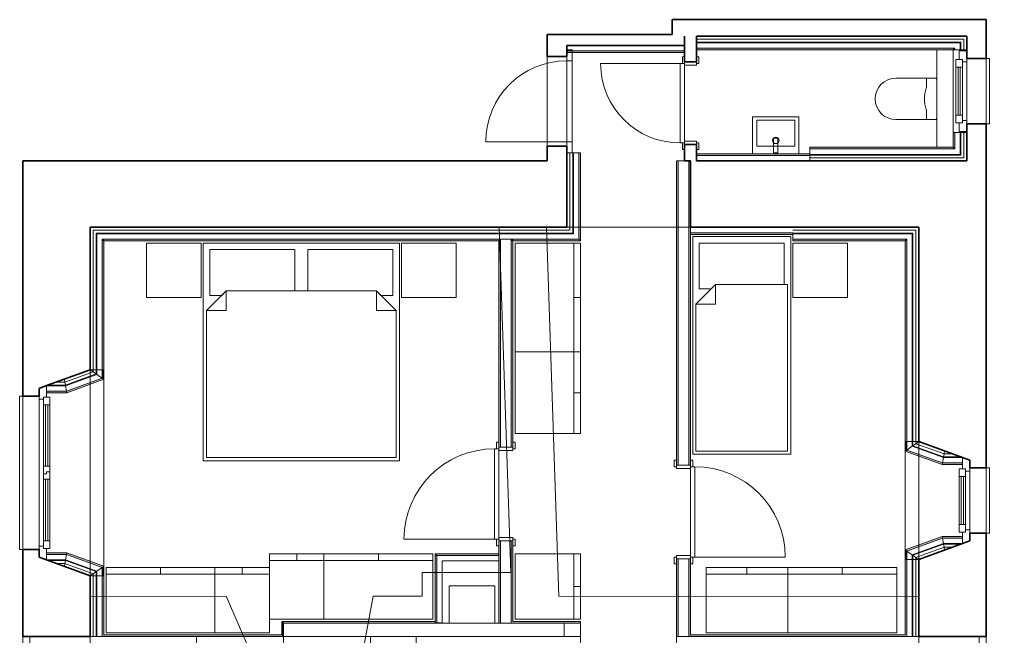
# Model space of a CAD drawing. Header units: metres. Extents: x -8.9 to 0, y -12.1 to 0.
# Drawn here: x -8.88 to 0.03, y -5.67 to 0 of the extents above; entities that cross this region are included whole.
import ezdxf

# ---------------------------------------------------------------- set-up
doc = ezdxf.new("R2010")
doc.units = ezdxf.units.M
doc.layers.get('0').update_dxf_attribs({"linetype": 'CONTINUOUS'})
for name, color, linetype in [('0 Neu', 7, 'CONTINUOUS'), ('010 Aussenwände', 7, 'CONTINUOUS'), ('010 Aussenwände Neu', 7, 'CONTINUOUS'), ('010 Fenster Neu', 7, 'CONTINUOUS'), ('010 Türen Neu', 7, 'CONTINUOUS'), ('015 Innenwände', 7, 'CONTINUOUS'), ('015 Innenwände Bauteilschraffuren Neu', 7, 'CONTINUOUS'), ('015 Innenwände Neu', 7, 'CONTINUOUS'), ('015 Innenwände Schichttrennlinien Neu', 7, 'CONTINUOUS'), ('035 Decken', 7, 'CONTINUOUS'), ('065 Einrichtung Möbel Neu', 7, 'CONTINUOUS'), ('080 Raumdefinitionen innen Kontur Neu', 7, 'CONTINUOUS')]:
    doc.layers.add(name, color=color, linetype=linetype)

msp = doc.modelspace()

# ---------------------------------------------------------------- hatches: boundary and pattern name
at = {"layer": '0 Neu', "linetype": 'CONTINUOUS', "lineweight": 13, "true_color": 0xdfdfdf}
for points in [[(-8.1, -3.3065), (-8.115, -3.296), (-8.115, -3.2189), (-8.1, -3.2189)], [(-8.4394, -3.43), (-8.4421, -3.415), (-8.115, -3.296), (-8.1, -3.3065)], [(-8.625, -3.415), (-8.4421, -3.415), (-8.4394, -3.43), (-8.625, -3.43)], [(-0.745, -3.9665), (-0.73, -3.956), (-0.73, -3.8789), (-0.745, -3.8789)], [(-0.4056, -4.09), (-0.4029, -4.075), (-0.73, -3.956), (-0.745, -3.9665)], [(-0.22, -4.075), (-0.4029, -4.075), (-0.4056, -4.09), (-0.22, -4.09)], [(-0.4056, -4.75), (-0.4029, -4.765), (-0.73, -4.884), (-0.745, -4.8735)], [(-0.22, -4.765), (-0.4029, -4.765), (-0.4056, -4.75), (-0.22, -4.75)], [(-0.745, -4.8735), (-0.73, -4.884), (-0.73, -4.9611), (-0.745, -4.9611)], [(-8.625, -4.915), (-8.4421, -4.915), (-8.4394, -4.9), (-8.625, -4.9)], [(-8.4394, -4.9), (-8.4421, -4.915), (-8.115, -5.034), (-8.1, -5.0235)], [(-8.1, -5.0235), (-8.115, -5.034), (-8.115, -5.1111), (-8.1, -5.1111)]]:
    msp.add_hatch(color=254, dxfattribs=at).paths.add_polyline_path(points, flags=0)
at = {"layer": '015 Innenwände Bauteilschraffuren Neu', "linetype": 'CONTINUOUS', "lineweight": 13, "true_color": 0xdfdfdf}
for points in [[(-0.305, -0.265), (-2.6599, -0.265), (-2.6599, -0.28), (-0.305, -0.28)], [(-0.305, -0.28), (-0.29, -0.265), (-0.305, -0.265)], [(-0.305, -0.28), (-0.29, -0.28), (-0.29, -0.265)], [(-3.85, -0.305), (-2.77, -0.305), (-2.77, -0.29), (-3.85, -0.29)], [(-0.305, -1.1749), (-0.29, -1.1749), (-0.29, -1.04), (-0.305, -1.04)], [(-3.725, -2.02), (-3.725, -1.225), (-3.74, -1.225), (-3.74, -2.02)], [(-1.62, -1.235), (-2.66, -1.235), (-2.66, -1.25), (-1.62, -1.25)], [(-0.305, -1.1749), (-1.62, -1.1749), (-1.62, -1.1899), (-0.305, -1.1899)], [(-0.305, -1.1899), (-0.29, -1.1899), (-0.305, -1.1749)], [(-0.305, -1.1749), (-0.29, -1.1899), (-0.29, -1.1749)], [(-2.845, -1.3), (-2.845, -4.095), (-2.83, -4.095), (-2.83, -1.3)], [(-2.73, -1.3), (-2.73, -4.095), (-2.715, -4.095), (-2.715, -1.3)], [(-8.1, -2.02), (-8.115, -2.02), (-8.1, -2.035)], [(-8.1, -2.035), (-8.115, -2.02), (-8.115, -2.035)], [(-8.115, -2.035), (-8.115, -3.2189), (-8.1, -3.2189), (-8.1, -2.035)], [(-8.1, -2.035), (-4.475, -2.035), (-4.475, -2.02), (-8.1, -2.02)], [(-4.475, -2.035), (-4.46, -2.035), (-4.46, -2.02), (-4.475, -2.02)], [(-4.475, -2.035), (-4.475, -3.93), (-4.46, -3.93), (-4.46, -2.035)], [(-4.36, -2.035), (-4.345, -2.035), (-4.345, -2.02), (-4.36, -2.02)], [(-4.36, -2.035), (-4.36, -3.93), (-4.345, -3.93), (-4.345, -2.035)], [(-3.74, -2.02), (-4.345, -2.02), (-4.345, -2.035), (-3.74, -2.035)], [(-3.725, -2.02), (-3.74, -2.02), (-3.725, -2.035)], [(-3.74, -2.02), (-3.74, -2.035), (-3.725, -2.035)], [(-2.715, -1.975), (-1.775, -1.975), (-1.775, -1.96), (-2.715, -1.96)], [(-0.745, -2.02), (-1.775, -2.02), (-1.775, -2.035), (-0.745, -2.035)], [(-0.745, -2.035), (-0.73, -2.02), (-0.745, -2.02)], [(-0.745, -2.035), (-0.73, -2.035), (-0.73, -2.02)], [(-0.745, -2.035), (-0.745, -3.8789), (-0.73, -3.8789), (-0.73, -2.035)], [(-4.475, -5.545), (-4.46, -5.545), (-4.46, -4.79), (-4.475, -4.79)], [(-4.36, -5.545), (-4.345, -5.545), (-4.345, -4.79), (-4.36, -4.79)], [(-5.06, -4.91), (-5.045, -4.925), (-5.045, -4.91)], [(-5.06, -4.925), (-5.045, -4.925), (-5.06, -4.91)], [(-5.06, -4.925), (-5.06, -5.5449), (-5.045, -5.5449), (-5.045, -4.925)], [(-5.045, -4.925), (-4.4751, -4.925), (-4.4751, -4.91), (-5.045, -4.91)], [(-2.845, -5.67), (-2.83, -5.67), (-2.83, -4.955), (-2.845, -4.955)], [(-2.73, -4.955), (-2.73, -5.67), (-2.715, -5.67), (-2.715, -4.955)], [(-0.745, -4.9611), (-0.745, -5.67), (-0.73, -5.67), (-0.73, -4.9611)], [(-8.1, -5.67), (-8.1, -5.1111), (-8.115, -5.1111), (-8.115, -5.67)], [(-6.45, -5.545), (-6.465, -5.53), (-6.465, -5.545)], [(-6.45, -5.53), (-6.465, -5.53), (-6.45, -5.545)], [(-6.45, -5.655), (-6.45, -5.545), (-6.465, -5.545), (-6.465, -5.655)], [(-6.45, -5.545), (-5.06, -5.545), (-5.06, -5.53), (-6.45, -5.53)], [(-4.345, -5.545), (-3.725, -5.545), (-3.725, -5.53), (-4.345, -5.53)], [(-6.465, -5.655), (-8.1, -5.655), (-8.1, -5.67), (-6.465, -5.67)], [(-6.45, -5.655), (-6.465, -5.655), (-6.45, -5.67)], [(-6.465, -5.655), (-6.465, -5.67), (-6.45, -5.67)], [(-0.745, -5.655), (-2.715, -5.655), (-2.715, -5.67), (-0.745, -5.67)]]:
    msp.add_hatch(color=254, dxfattribs=at).paths.add_polyline_path(points, flags=0)

# ---------------------------------------------------------------- linework, layer by layer
at = {"color": 7, "linetype": 'CONTINUOUS', "lineweight": 0}
for p, q in [((-4.93, -5.545), (-4.93, -5.205)), ((-4.93, -5.205), (-4.51, -5.205)), ((-4.51, -5.545), (-4.51, -5.205)), ((-8.845, -11.175), (-8.845, -5.67)), ((0, -11.175), (0, -5.67))]:
    msp.add_line(p, q, dxfattribs=at)
at = {"color": 8, "linetype": 'CONTINUOUS', "lineweight": 13}
for points in [[(-6.9768, -5.2999), (-8.225, -5.3), (-8.225, -1.91), (-4.4728, -1.91), (-4.365, -5.0798), (-5.1792, -5.0798), (-5.1792, -5.2998), (-5.6291, -5.2998)], [(-6.9768, -5.2999), (-6.705, -5.925)], [(-5.6291, -5.2998), (-5.745, -5.925)]]:
    msp.add_lwpolyline(points, dxfattribs=at)
msp.add_lwpolyline([(-0.62, -1.91), (-4.0376, -1.91), (-3.9223, -5.2998), (-0.62, -5.3)], close=True, dxfattribs=at)
at = {"layer": '0 Neu', "color": 7, "linetype": 'CONTINUOUS', "lineweight": 0}
for points in [[(-8.4567, -3.332), (-8.4615, -3.305), (-8.225, -3.2189), (-8.198, -3.2378)], [(-8.4519, -3.359), (-8.4567, -3.332), (-8.198, -3.2378), (-8.171, -3.2567)], [(-8.4509, -3.365), (-8.4519, -3.359), (-8.171, -3.2567), (-8.165, -3.2609)], [(-8.4421, -3.415), (-8.4509, -3.365), (-8.165, -3.2609), (-8.115, -3.296)], [(-8.198, -3.2378), (-8.198, -3.2189), (-8.225, -3.2189)], [(-8.171, -3.2567), (-8.171, -3.2189), (-8.198, -3.2189), (-8.198, -3.2378)], [(-8.165, -3.2609), (-8.171, -3.2567), (-8.171, -3.2189), (-8.165, -3.2189)], [(-8.115, -3.296), (-8.115, -3.2189), (-8.165, -3.2189), (-8.165, -3.2609)], [(-8.1, -3.3065), (-8.115, -3.296), (-8.115, -3.2189), (-8.1, -3.2189)], [(-8.625, -3.3645), (-8.6098, -3.359), (-8.4519, -3.359), (-8.4509, -3.365), (-8.625, -3.365)], [(-8.625, -3.415), (-8.4421, -3.415), (-8.4509, -3.365), (-8.625, -3.365)], [(-8.6098, -3.359), (-8.4519, -3.359), (-8.4567, -3.332), (-8.5356, -3.332)], [(-8.5356, -3.332), (-8.4567, -3.332), (-8.4615, -3.305)], [(-8.4394, -3.43), (-8.4421, -3.415), (-8.115, -3.296), (-8.1, -3.3065)], [(-8.625, -3.415), (-8.4421, -3.415), (-8.4394, -3.43), (-8.625, -3.43)], [(-0.745, -3.9665), (-0.73, -3.956), (-0.73, -3.8789), (-0.745, -3.8789)], [(-0.73, -3.956), (-0.73, -3.8789), (-0.68, -3.8789), (-0.68, -3.9209)], [(-0.68, -3.9209), (-0.674, -3.9167), (-0.674, -3.8789), (-0.68, -3.8789)], [(-0.3941, -4.025), (-0.3931, -4.019), (-0.674, -3.9167), (-0.68, -3.9209)], [(-0.674, -3.9167), (-0.674, -3.8789), (-0.647, -3.8789), (-0.647, -3.8978)], [(-0.3931, -4.019), (-0.3883, -3.992), (-0.647, -3.8978), (-0.674, -3.9167)], [(-0.3883, -3.992), (-0.3835, -3.965), (-0.62, -3.8789), (-0.647, -3.8978)], [(-0.647, -3.8978), (-0.647, -3.8789), (-0.62, -3.8789)], [(-0.4056, -4.09), (-0.4029, -4.075), (-0.73, -3.956), (-0.745, -3.9665)], [(-0.4029, -4.075), (-0.3941, -4.025), (-0.68, -3.9209), (-0.73, -3.956)], [(-0.2352, -4.019), (-0.3931, -4.019), (-0.3883, -3.992), (-0.3094, -3.992)], [(-0.3094, -3.992), (-0.3883, -3.992), (-0.3835, -3.965)], [(-0.22, -4.075), (-0.4029, -4.075), (-0.4056, -4.09), (-0.22, -4.09)], [(-0.22, -4.075), (-0.4029, -4.075), (-0.3941, -4.025), (-0.22, -4.025)], [(-0.22, -4.0245), (-0.2352, -4.019), (-0.3931, -4.019), (-0.3941, -4.025), (-0.22, -4.025)], [(-0.4056, -4.75), (-0.4029, -4.765), (-0.73, -4.884), (-0.745, -4.8735)], [(-0.4029, -4.765), (-0.3941, -4.815), (-0.68, -4.9191), (-0.73, -4.884)], [(-0.22, -4.765), (-0.4029, -4.765), (-0.4056, -4.75), (-0.22, -4.75)], [(-0.22, -4.765), (-0.4029, -4.765), (-0.3941, -4.815), (-0.22, -4.815)], [(-0.745, -4.8735), (-0.73, -4.884), (-0.73, -4.9611), (-0.745, -4.9611)], [(-0.73, -4.884), (-0.73, -4.9611), (-0.68, -4.9611), (-0.68, -4.9191)], [(-0.3941, -4.815), (-0.3931, -4.821), (-0.674, -4.9233), (-0.68, -4.9191)], [(-0.3931, -4.821), (-0.3883, -4.848), (-0.647, -4.9422), (-0.674, -4.9233)], [(-0.3883, -4.848), (-0.3835, -4.875), (-0.62, -4.9611), (-0.647, -4.9422)], [(-0.22, -4.8155), (-0.2352, -4.821), (-0.3931, -4.821), (-0.3941, -4.815), (-0.22, -4.815)], [(-0.2352, -4.821), (-0.3931, -4.821), (-0.3883, -4.848), (-0.3094, -4.848)], [(-0.3094, -4.848), (-0.3883, -4.848), (-0.3835, -4.875)], [(-8.625, -4.915), (-8.4421, -4.915), (-8.4394, -4.9), (-8.625, -4.9)], [(-8.625, -4.915), (-8.4421, -4.915), (-8.4509, -4.965), (-8.625, -4.965)], [(-8.625, -4.9655), (-8.6098, -4.971), (-8.4519, -4.971), (-8.4509, -4.965), (-8.625, -4.965)], [(-8.6098, -4.971), (-8.4519, -4.971), (-8.4567, -4.998), (-8.5356, -4.998)], [(-8.4519, -4.971), (-8.4567, -4.998), (-8.198, -5.0922), (-8.171, -5.0733)], [(-8.4509, -4.965), (-8.4519, -4.971), (-8.171, -5.0733), (-8.165, -5.0691)], [(-8.4421, -4.915), (-8.4509, -4.965), (-8.165, -5.0691), (-8.115, -5.034)], [(-8.4394, -4.9), (-8.4421, -4.915), (-8.115, -5.034), (-8.1, -5.0235)], [(-0.68, -4.9191), (-0.674, -4.9233), (-0.674, -4.9611), (-0.68, -4.9611)], [(-0.674, -4.9233), (-0.674, -4.9611), (-0.647, -4.9611), (-0.647, -4.9422)], [(-0.647, -4.9422), (-0.647, -4.9611), (-0.62, -4.9611)], [(-8.5356, -4.998), (-8.4567, -4.998), (-8.4615, -5.025)], [(-8.4567, -4.998), (-8.4615, -5.025), (-8.225, -5.1111), (-8.198, -5.0922)], [(-8.171, -5.0733), (-8.171, -5.1111), (-8.198, -5.1111), (-8.198, -5.0922)], [(-8.165, -5.0691), (-8.171, -5.0733), (-8.171, -5.1111), (-8.165, -5.1111)], [(-8.115, -5.034), (-8.115, -5.1111), (-8.165, -5.1111), (-8.165, -5.0691)], [(-8.1, -5.0235), (-8.115, -5.034), (-8.115, -5.1111), (-8.1, -5.1111)], [(-8.198, -5.0922), (-8.198, -5.1111), (-8.225, -5.1111)]]:
    msp.add_lwpolyline(points, close=True, dxfattribs=at)
at = {"layer": '0 Neu', "color": 7, "linetype": 'CONTINUOUS', "lineweight": 13}
msp.add_lwpolyline([(-5.6525, -5.67), (-5.2325, -5.67), (-5.2325, -5.79), (-5.3825, -5.79), (-5.3825, -5.91), (-5.5025, -5.91), (-5.5025, -5.79), (-5.6525, -5.79), (-5.6525, -5.67)], dxfattribs=at)
at = {"layer": '010 Aussenwände', "color": 7, "linetype": 'CONTINUOUS', "lineweight": 35}
for p, q in [((-8.625, -3.3645), (-8.225, -3.2189)), ((-8.695, -3.39), (-8.625, -3.3645)), ((-8.845, -3.46), (-8.695, -3.46)), ((-8.695, -3.46), (-8.695, -3.39)), ((-0.22, -4.0245), (-0.62, -3.8789)), ((-0.15, -4.05), (-0.22, -4.0245)), ((-0.15, -4.12), (-0.15, -4.05)), ((0, -4.12), (-0.15, -4.12)), ((-0.15, -4.79), (-0.22, -4.8155)), ((0, -4.72), (-0.15, -4.72)), ((-0.15, -4.72), (-0.15, -4.79)), ((-8.845, -4.87), (-8.695, -4.87)), ((-8.695, -4.87), (-8.695, -4.94)), ((-0.22, -4.8155), (-0.62, -4.9611)), ((-8.695, -4.94), (-8.625, -4.9655)), ((-8.625, -4.9655), (-8.225, -5.1111))]:
    msp.add_line(p, q, dxfattribs=at)
for points in [[(-8.845, -1.3), (-8.225, -1.3)], [(-8.845, -1.3), (-8.845, -3.46)], [(-4.03, -1.3), (-8.225, -1.3)], [(-3.8501, -1.3), (-3.8501, -1.91)], [(-2.7149, -1.3), (-2.7149, -1.91)], [(-0.62, -1.3), (-2.66, -1.3)], [(-0.18, -1.3), (-0.62, -1.3)], [(0, -4.12), (0, -1.3)], [(-8.225, -3.2189), (-8.225, -1.91)], [(-8.225, -1.91), (-3.8501, -1.91)], [(-2.7149, -1.91), (-0.62, -1.91)], [(-0.62, -1.91), (-0.62, -3.8789)], [(0, -5.67), (0, -4.72)], [(-8.845, -4.87), (-8.845, -5.67)], [(-0.62, -4.9611), (-0.62, -5.67)], [(-8.225, -5.67), (-8.225, -5.1111)], [(-8.845, -5.67), (-8.225, -5.67)], [(0, -5.67), (-0.62, -5.67)]]:
    msp.add_lwpolyline(points, dxfattribs=at)
at = {"layer": '010 Aussenwände Neu', "color": 7, "linetype": 'CONTINUOUS', "lineweight": 0}
for p, q in [((-0.455, -1.1749), (-0.37, -1.1749)), ((-0.37, -1.1749), (-0.32, -1.1749)), ((-0.32, -1.1749), (-0.305, -1.1749))]:
    msp.add_line(p, q, dxfattribs=at)
for points in [[(-0.455, -0.28), (-0.37, -0.28)], [(-0.455, -0.28), (-0.455, -1.1749)], [(-0.37, -0.28), (-0.32, -0.28)], [(-0.32, -0.28), (-0.305, -0.28)], [(-0.305, -1.1749), (-0.305, -0.28)], [(-0.455, -1.3), (-0.37, -1.3)], [(-0.37, -1.3), (-0.32, -1.3)], [(-0.32, -1.3), (-0.305, -1.3)]]:
    msp.add_lwpolyline(points, dxfattribs=at)
at = {"layer": '010 Fenster Neu', "color": 7, "linetype": 'CONTINUOUS', "lineweight": 0}
for p, q in [((-0.29, -0.28), (-0.305, -0.28)), ((-0.24, -0.28), (-0.29, -0.28)), ((-0.25, -0.29), (-0.25, -0.37)), ((-0.18, -0.29), (-0.25, -0.29)), ((-0.234, -0.28), (-0.24, -0.28)), ((-0.207, -0.28), (-0.234, -0.28)), ((-0.18, -0.28), (-0.207, -0.28)), ((-0.18, -0.39), (-0.18, -0.29)), ((-0.22, -0.37), (-0.28, -0.37)), ((-0.28, -0.37), (-0.28, -0.44)), ((-0.28, -0.44), (-0.28, -0.88)), ((-0.28, -0.44), (-0.22, -0.44)), ((-0.26, -0.44), (-0.26, -0.88)), ((-0.25, -0.37), (-0.22, -0.37)), ((-0.24, -0.88), (-0.24, -0.44)), ((-0.22, -0.37), (-0.22, -0.39)), ((-0.22, -0.44), (-0.22, -0.37)), ((-0.22, -0.39), (-0.18, -0.39)), ((-0.22, -0.88), (-0.22, -0.44)), ((-0.18, -0.93), (-0.18, -0.39)), ((0, -0.36), (0.03, -0.36)), ((0, -0.36), (0, -0.96)), ((0.03, -0.36), (0.03, -0.96)), ((-0.22, -0.88), (-0.28, -0.88)), ((-0.28, -0.88), (-0.28, -0.95)), ((-0.22, -0.95), (-0.22, -0.88)), ((-0.28, -0.95), (-0.22, -0.95)), ((-0.22, -0.95), (-0.25, -0.95)), ((-0.25, -0.95), (-0.25, -1.03)), ((-0.18, -0.93), (-0.22, -0.93)), ((-0.22, -0.93), (-0.22, -0.95)), ((-0.18, -1.03), (-0.18, -0.93)), ((0.03, -0.96), (0, -0.96)), ((-0.29, -1.04), (-0.305, -1.04)), ((-0.24, -1.04), (-0.29, -1.04)), ((-0.25, -1.03), (-0.18, -1.03)), ((-0.234, -1.04), (-0.24, -1.04)), ((-0.207, -1.04), (-0.234, -1.04)), ((-0.18, -1.04), (-0.207, -1.04)), ((-8.625, -3.3645), (-8.625, -3.47)), ((-8.845, -3.46), (-8.875, -3.46)), ((-8.875, -3.46), (-8.875, -4.87)), ((-8.845, -3.46), (-8.845, -4.87)), ((-8.695, -3.49), (-8.695, -3.39)), ((-8.625, -3.47), (-8.655, -3.47)), ((-8.655, -3.47), (-8.655, -3.49)), ((-8.655, -3.47), (-8.595, -3.47)), ((-8.655, -3.54), (-8.655, -3.47)), ((-8.595, -3.47), (-8.595, -3.54)), ((-8.695, -4.84), (-8.695, -3.49)), ((-8.655, -3.49), (-8.695, -3.49)), ((-8.655, -4.105), (-8.655, -3.54)), ((-8.595, -3.54), (-8.655, -3.54)), ((-8.635, -4.105), (-8.635, -3.54)), ((-8.615, -3.54), (-8.615, -4.105)), ((-8.595, -3.54), (-8.595, -4.105)), ((-0.22, -4.13), (-0.22, -4.0245)), ((-0.15, -4.05), (-0.15, -4.15)), ((-8.655, -4.175), (-8.655, -4.105)), ((-8.655, -4.105), (-8.595, -4.105)), ((-8.625, -4.175), (-8.655, -4.175)), ((-8.655, -4.225), (-8.655, -4.175)), ((-8.655, -4.175), (-8.625, -4.175)), ((-8.625, -4.155), (-8.625, -4.175)), ((-8.595, -4.155), (-8.625, -4.155)), ((-8.625, -4.175), (-8.625, -4.155)), ((-8.625, -4.155), (-8.595, -4.155)), ((-8.595, -4.105), (-8.595, -4.155)), ((-8.595, -4.155), (-8.595, -4.225)), ((-0.25, -4.2), (-0.25, -4.13)), ((-0.25, -4.13), (-0.19, -4.13)), ((-0.19, -4.13), (-0.22, -4.13)), ((-0.19, -4.15), (-0.19, -4.13)), ((-0.19, -4.13), (-0.19, -4.2)), ((-0.15, -4.15), (-0.19, -4.15)), ((-0.15, -4.15), (-0.15, -4.69)), ((0.03, -4.12), (0, -4.12)), ((0, -4.72), (0, -4.12)), ((0.03, -4.72), (0.03, -4.12)), ((-8.655, -4.79), (-8.655, -4.225)), ((-8.595, -4.225), (-8.655, -4.225)), ((-8.635, -4.79), (-8.635, -4.225)), ((-8.615, -4.225), (-8.615, -4.79)), ((-8.595, -4.225), (-8.595, -4.79)), ((-0.25, -4.64), (-0.25, -4.2)), ((-0.19, -4.2), (-0.25, -4.2)), ((-0.23, -4.64), (-0.23, -4.2)), ((-0.21, -4.2), (-0.21, -4.64)), ((-0.19, -4.2), (-0.19, -4.64)), ((-0.25, -4.71), (-0.25, -4.64)), ((-0.25, -4.64), (-0.19, -4.64)), ((-0.19, -4.71), (-0.25, -4.71)), ((-0.22, -4.8155), (-0.22, -4.71)), ((-0.22, -4.71), (-0.19, -4.71)), ((-0.19, -4.64), (-0.19, -4.71)), ((-0.19, -4.71), (-0.19, -4.69)), ((-0.19, -4.69), (-0.15, -4.69)), ((-0.15, -4.69), (-0.15, -4.79)), ((-8.655, -4.79), (-8.595, -4.79)), ((-8.655, -4.86), (-8.655, -4.79)), ((-8.595, -4.79), (-8.595, -4.86)), ((0, -4.72), (0.03, -4.72)), ((-8.875, -4.87), (-8.845, -4.87)), ((-8.695, -4.94), (-8.695, -4.84)), ((-8.695, -4.84), (-8.655, -4.84)), ((-8.655, -4.84), (-8.655, -4.86)), ((-8.655, -4.86), (-8.625, -4.86)), ((-8.595, -4.86), (-8.655, -4.86)), ((-8.625, -4.86), (-8.625, -4.9655))]:
    msp.add_line(p, q, dxfattribs=at)
at = {"layer": '010 Fenster Neu', "color": 7, "linetype": 'CONTINUOUS', "lineweight": 18}
for p, q in [((-0.305, -1.04), (-0.305, -0.28)), ((-0.18, -1.04), (-0.18, -0.28))]:
    msp.add_line(p, q, dxfattribs=at)
at = {"layer": '010 Fenster Neu', "color": 7, "linetype": 'CONTINUOUS', "lineweight": 35}
for p, q in [((-0.18, -0.36), (-0.18, -0.29)), ((-0.18, -0.36), (-0.18, -0.29)), ((0, -0.36), (-0.18, -0.36)), ((-0.18, -0.96), (-0.18, -1.03)), ((-0.18, -0.96), (-0.18, -1.03)), ((0, -0.96), (-0.18, -0.96)), ((-8.625, -3.3645), (-8.225, -3.2189)), ((-8.695, -3.39), (-8.625, -3.3645)), ((-8.695, -3.39), (-8.625, -3.3645)), ((-8.845, -3.46), (-8.695, -3.46)), ((-8.695, -3.46), (-8.695, -3.39)), ((-8.695, -3.46), (-8.695, -3.39)), ((-0.22, -4.0245), (-0.62, -3.8789)), ((-0.15, -4.05), (-0.22, -4.0245)), ((-0.15, -4.05), (-0.22, -4.0245)), ((-0.15, -4.12), (-0.15, -4.05)), ((-0.15, -4.12), (-0.15, -4.05)), ((0, -4.12), (-0.15, -4.12)), ((-0.15, -4.79), (-0.22, -4.8155)), ((-0.15, -4.79), (-0.22, -4.8155)), ((-0.15, -4.72), (-0.15, -4.79)), ((-0.15, -4.72), (-0.15, -4.79)), ((0, -4.72), (-0.15, -4.72)), ((-8.845, -4.87), (-8.695, -4.87)), ((-8.695, -4.87), (-8.695, -4.94)), ((-8.695, -4.87), (-8.695, -4.94)), ((-0.22, -4.8155), (-0.62, -4.9611)), ((-8.695, -4.94), (-8.625, -4.9655)), ((-8.695, -4.94), (-8.625, -4.9655)), ((-8.625, -4.9655), (-8.225, -5.1111))]:
    msp.add_line(p, q, dxfattribs=at)
at = {"layer": '010 Türen Neu', "color": 7, "linetype": 'CONTINUOUS', "lineweight": 35}
for p, q in [((-4.03, -0.34), (-3.85, -0.34)), ((-3.85, -0.34), (-3.85, -0.28)), ((-3.85, -0.34), (-3.85, -0.28)), ((-2.77, -0.39), (-2.66, -0.39)), ((-2.77, -0.39), (-2.66, -0.39)), ((-2.77, -1.15), (-2.66, -1.15)), ((-2.77, -1.15), (-2.66, -1.15)), ((-4.03, -1.165), (-3.85, -1.165)), ((-3.85, -1.165), (-3.85, -1.225)), ((-3.85, -1.165), (-3.85, -1.225))]:
    msp.add_line(p, q, dxfattribs=at)
at = {"layer": '010 Türen Neu', "color": 7, "linetype": 'CONTINUOUS', "lineweight": 0}
for p, q in [((-3.85, -0.38), (-3.85, -0.28)), ((-3.85, -0.28), (-3.8, -0.28)), ((-3.8, -0.28), (-3.8, -0.38)), ((-2.77, -0.345), (-2.79, -0.345)), ((-2.79, -0.345), (-2.79, -0.405)), ((-2.77, -0.405), (-2.77, -0.345)), ((-2.64, -0.345), (-2.66, -0.345)), ((-2.66, -0.345), (-2.66, -0.405)), ((-2.64, -0.405), (-2.64, -0.345)), ((-3.8, -0.38), (-3.85, -0.38)), ((-2.81, -0.405), (-3.54, -0.405)), ((-2.77, -0.405), (-2.81, -0.405)), ((-2.81, -0.405), (-2.81, -1.135)), ((-2.79, -0.405), (-2.77, -0.405)), ((-2.77, -0.39), (-2.77, -0.42)), ((-2.66, -0.39), (-2.77, -0.39)), ((-2.77, -1.135), (-2.77, -0.405)), ((-2.77, -0.42), (-2.66, -0.42)), ((-2.66, -0.42), (-2.66, -0.39)), ((-2.66, -0.405), (-2.64, -0.405)), ((-3.85, -1.125), (-4.595, -1.125)), ((-3.85, -1.225), (-3.85, -1.125)), ((-3.85, -1.125), (-3.8, -1.125)), ((-3.8, -1.125), (-3.8, -1.225)), ((-2.81, -1.135), (-2.77, -1.135)), ((-2.77, -1.135), (-2.79, -1.135)), ((-2.79, -1.135), (-2.79, -1.195)), ((-2.66, -1.12), (-2.77, -1.12)), ((-2.77, -1.12), (-2.77, -1.15)), ((-2.77, -1.195), (-2.77, -1.135)), ((-2.77, -1.15), (-2.66, -1.15)), ((-2.66, -1.15), (-2.66, -1.12)), ((-2.64, -1.135), (-2.66, -1.135)), ((-2.66, -1.135), (-2.66, -1.195)), ((-2.64, -1.195), (-2.64, -1.135)), ((-3.8, -1.225), (-3.85, -1.225)), ((-2.79, -1.195), (-2.77, -1.195)), ((-2.66, -1.195), (-2.64, -1.195)), ((-4.495, -3.945), (-4.495, -3.885)), ((-4.495, -3.885), (-4.475, -3.885)), ((-4.475, -3.885), (-4.475, -3.945)), ((-4.345, -3.885), (-4.325, -3.885)), ((-4.345, -3.945), (-4.345, -3.885)), ((-4.325, -3.885), (-4.325, -3.945)), ((-4.515, -4.775), (-4.515, -3.945)), ((-4.515, -3.945), (-4.475, -3.945)), ((-4.475, -3.945), (-4.495, -3.945)), ((-4.475, -3.96), (-4.475, -3.93)), ((-4.475, -3.93), (-4.345, -3.93)), ((-4.475, -3.93), (-4.46, -3.93)), ((-4.475, -3.93), (-4.46, -3.93)), ((-4.475, -3.945), (-4.475, -4.775)), ((-4.345, -3.96), (-4.475, -3.96)), ((-4.46, -3.93), (-4.36, -3.93)), ((-4.46, -3.93), (-4.36, -3.93)), ((-4.36, -3.93), (-4.345, -3.93)), ((-4.36, -3.93), (-4.345, -3.93)), ((-4.345, -3.93), (-4.345, -3.96)), ((-4.325, -3.945), (-4.345, -3.945)), ((-2.845, -4.05), (-2.865, -4.05)), ((-2.865, -4.05), (-2.865, -4.11)), ((-2.845, -4.11), (-2.845, -4.05)), ((-2.845, -4.095), (-2.845, -4.125)), ((-2.715, -4.095), (-2.845, -4.095)), ((-2.83, -4.095), (-2.845, -4.095)), ((-2.83, -4.095), (-2.845, -4.095)), ((-2.73, -4.095), (-2.83, -4.095)), ((-2.73, -4.095), (-2.83, -4.095)), ((-2.715, -4.095), (-2.73, -4.095)), ((-2.715, -4.095), (-2.73, -4.095)), ((-2.695, -4.05), (-2.715, -4.05)), ((-2.715, -4.05), (-2.715, -4.11)), ((-2.715, -4.125), (-2.715, -4.095)), ((-2.695, -4.11), (-2.695, -4.05)), ((-2.865, -4.11), (-2.845, -4.11)), ((-2.845, -4.125), (-2.715, -4.125)), ((-2.715, -4.11), (-2.695, -4.11)), ((-2.675, -4.11), (-2.715, -4.11)), ((-2.715, -4.11), (-2.715, -4.94)), ((-2.675, -4.94), (-2.675, -4.11)), ((-4.515, -4.775), (-5.345, -4.775)), ((-4.475, -4.775), (-4.515, -4.775)), ((-4.495, -4.835), (-4.495, -4.775)), ((-4.495, -4.775), (-4.475, -4.775)), ((-4.475, -4.79), (-4.475, -4.76)), ((-4.475, -4.76), (-4.345, -4.76)), ((-4.475, -4.775), (-4.475, -4.835)), ((-4.345, -4.79), (-4.475, -4.79)), ((-4.475, -4.79), (-4.46, -4.79)), ((-4.475, -4.79), (-4.46, -4.79)), ((-4.46, -4.79), (-4.36, -4.79)), ((-4.46, -4.79), (-4.36, -4.79)), ((-4.36, -4.79), (-4.345, -4.79)), ((-4.36, -4.79), (-4.345, -4.79)), ((-4.345, -4.76), (-4.345, -4.79)), ((-4.345, -4.775), (-4.325, -4.775)), ((-4.345, -4.835), (-4.345, -4.775)), ((-4.325, -4.775), (-4.325, -4.835)), ((-4.475, -4.835), (-4.495, -4.835)), ((-4.325, -4.835), (-4.345, -4.835)), ((-2.845, -4.94), (-2.865, -4.94)), ((-2.865, -4.94), (-2.865, -5)), ((-2.715, -4.925), (-2.845, -4.925)), ((-2.845, -4.925), (-2.845, -4.955)), ((-2.845, -5), (-2.845, -4.94)), ((-2.845, -4.955), (-2.715, -4.955)), ((-2.83, -4.955), (-2.845, -4.955)), ((-2.83, -4.955), (-2.845, -4.955)), ((-2.73, -4.955), (-2.83, -4.955)), ((-2.73, -4.955), (-2.83, -4.955)), ((-2.715, -4.955), (-2.73, -4.955)), ((-2.715, -4.955), (-2.73, -4.955)), ((-2.715, -4.955), (-2.715, -4.925)), ((-2.695, -4.94), (-2.715, -4.94)), ((-2.715, -4.94), (-2.715, -5)), ((-2.715, -4.94), (-2.675, -4.94)), ((-2.695, -5), (-2.695, -4.94)), ((-2.675, -4.94), (-1.845, -4.94)), ((-2.865, -5), (-2.845, -5)), ((-2.715, -5), (-2.695, -5))]:
    msp.add_line(p, q, dxfattribs=at)
for centre, radius, start, end in [((-3.85, -1.125), 0.745, 90, 180), ((-2.81, -0.405), 0.73, 180, 270), ((-4.515, -4.775), 0.83, 90, 180), ((-2.675, -4.94), 0.83, 0, 90)]:
    msp.add_arc(centre, radius, start, end, dxfattribs=at)
at = {"layer": '015 Innenwände', "color": 7, "linetype": 'CONTINUOUS', "lineweight": 35}
for p, q in [((-3.85, -0.34), (-3.85, -0.28)), ((-0.18, -0.36), (-0.18, -0.29)), ((-2.77, -0.39), (-2.66, -0.39)), ((0, -0.36), (-0.18, -0.36)), ((0, -0.96), (-0.18, -0.96)), ((-0.18, -0.96), (-0.18, -1.03)), ((-2.77, -1.15), (-2.66, -1.15)), ((-3.85, -1.165), (-3.85, -1.225))]:
    msp.add_line(p, q, dxfattribs=at)
for points in [[(-2.885, 0), (-2.885, -0.14)], [(-0.18, 0), (-2.885, 0)], [(0, 0), (-0.18, 0)], [(0, -0.36), (0, 0)], [(-4.03, -0.14), (-3.85, -0.14)], [(-4.03, -0.14), (-4.03, -0.34)], [(-2.885, -0.14), (-3.85, -0.14)], [(-2.77, -0.24), (-2.77, -0.155)], [(-2.77, -0.155), (-2.77, -0.39)], [(-2.66, -0.39), (-2.66, -0.155)], [(-2.66, -0.155), (-0.18, -0.155)], [(-0.18, -0.155), (-0.18, -0.36)], [(-3.85, -0.24), (-2.885, -0.24)], [(-3.85, -0.34), (-3.85, -0.24)], [(-2.77, -0.24), (-2.885, -0.24)], [(-0.18, -0.96), (-0.18, -1.3)], [(0, -1.3), (0, -0.96)], [(-2.77, -1.15), (-2.77, -1.3)], [(-2.66, -1.3), (-2.66, -1.15)], [(-4.03, -1.165), (-4.03, -1.3)], [(-3.85, -1.3), (-3.85, -1.165)], [(-2.77, -1.3), (-2.7149, -1.3)]]:
    msp.add_lwpolyline(points, dxfattribs=at)
at = {"layer": '015 Innenwände', "color": 7, "linetype": 'CONTINUOUS', "lineweight": 0}
for points in [[(-3.85, -0.34), (-4.03, -0.34)], [(-4.03, -0.34), (-4.03, -1.165)], [(-3.85, -1.165), (-3.85, -0.34)], [(-4.03, -1.165), (-3.85, -1.165)]]:
    msp.add_lwpolyline(points, dxfattribs=at)
at = {"layer": '015 Innenwände', "color": 7, "linetype": 'CONTINUOUS', "lineweight": 18}
for points in [[(-3.875, -5.545), (-6.45, -5.545)], [(-6.45, -5.545), (-6.45, -5.67)], [(-3.875, -5.67), (-3.875, -5.545)], [(-7.25, -5.67), (-8.78, -5.67)], [(-8.78, -5.67), (-8.78, -5.795)], [(-3.725, -5.67), (-6.45, -5.67)], [(-6.45, -5.67), (-3.875, -5.67)], [(-0.065, -5.67), (-2.845, -5.67)], [(-0.065, -5.795), (-0.065, -5.67)]]:
    msp.add_lwpolyline(points, dxfattribs=at)
at = {"layer": '015 Innenwände Neu', "color": 7, "linetype": 'CONTINUOUS', "lineweight": 0}
for p, q in [((-0.29, -0.28), (-0.305, -0.28)), ((-0.24, -0.28), (-0.29, -0.28)), ((-0.234, -0.28), (-0.24, -0.28)), ((-0.207, -0.28), (-0.234, -0.28)), ((-0.18, -0.28), (-0.207, -0.28)), ((-0.29, -1.04), (-0.305, -1.04)), ((-0.24, -1.04), (-0.29, -1.04)), ((-0.234, -1.04), (-0.24, -1.04)), ((-0.207, -1.04), (-0.234, -1.04)), ((-0.18, -1.04), (-0.207, -1.04)), ((-4.475, -3.93), (-4.46, -3.93)), ((-4.46, -3.93), (-4.36, -3.93)), ((-4.36, -3.93), (-4.345, -3.93)), ((-2.83, -4.095), (-2.845, -4.095)), ((-2.73, -4.095), (-2.83, -4.095)), ((-2.715, -4.095), (-2.73, -4.095)), ((-4.475, -4.79), (-4.46, -4.79)), ((-4.46, -4.79), (-4.36, -4.79)), ((-4.36, -4.79), (-4.345, -4.79)), ((-2.83, -4.955), (-2.845, -4.955)), ((-2.73, -4.955), (-2.83, -4.955)), ((-2.715, -4.955), (-2.73, -4.955))]:
    msp.add_line(p, q, dxfattribs=at)
for points in [[(-0.207, -0.155), (-2.6599, -0.155)], [(-2.6599, -0.155), (-2.6599, -0.182)], [(-0.18, -0.155), (-0.207, -0.155)], [(-0.18, -0.28), (-0.18, -0.155)], [(-2.77, -0.24), (-3.85, -0.24)], [(-3.85, -0.24), (-3.85, -0.305)], [(-2.77, -0.305), (-2.77, -0.24)], [(-2.6599, -0.182), (-2.6599, -0.209)], [(-2.6599, -0.209), (-2.6599, -0.215)], [(-2.6599, -0.215), (-2.6599, -0.265)], [(-2.6599, -0.265), (-2.6599, -0.28)], [(-3.85, -0.305), (-2.77, -0.305)], [(-2.6599, -0.28), (-0.305, -0.28)], [(-0.305, -1.04), (-0.305, -1.1749)], [(-0.18, -1.2999), (-0.18, -1.04)], [(-3.85, -1.225), (-3.823, -1.225)], [(-3.85, -1.225), (-3.85, -1.91)], [(-3.823, -1.225), (-3.796, -1.225)], [(-3.796, -1.225), (-3.79, -1.225)], [(-3.79, -1.225), (-3.74, -1.225)], [(-3.74, -1.225), (-3.725, -1.225)], [(-3.725, -2.02), (-3.725, -1.225)], [(-1.62, -1.235), (-2.66, -1.235)], [(-2.66, -1.235), (-2.66, -1.3)], [(-0.305, -1.1749), (-1.62, -1.1749)], [(-1.62, -1.1899), (-1.62, -1.1749)], [(-1.62, -1.2399), (-1.62, -1.1899)], [(-1.62, -1.3), (-1.62, -1.235)], [(-1.62, -1.2459), (-1.62, -1.2399)], [(-1.62, -1.2729), (-1.62, -1.2459)], [(-2.845, -1.3), (-2.845, -4.095)], [(-2.715, -1.3), (-2.845, -1.3)], [(-2.715, -4.095), (-2.715, -1.3)], [(-2.66, -1.3), (-1.62, -1.3)], [(-1.62, -1.2999), (-1.62, -1.2729)], [(-1.62, -1.2999), (-0.207, -1.2999)], [(-0.18, -1.2999), (-0.207, -1.2999)], [(-8.225, -1.91), (-8.198, -1.91)], [(-8.225, -1.91), (-8.225, -3.2189)], [(-3.85, -1.91), (-8.198, -1.91)], [(-1.775, -1.91), (-2.715, -1.91)], [(-2.715, -1.91), (-2.715, -1.975)], [(-0.647, -1.91), (-1.775, -1.91)], [(-0.62, -1.91), (-0.647, -1.91)], [(-0.62, -3.8789), (-0.62, -1.91)], [(-8.1, -3.2189), (-8.1, -2.035)], [(-8.1, -2.035), (-4.475, -2.035)], [(-4.475, -2.035), (-4.475, -3.93)], [(-4.345, -2.035), (-3.725, -2.035)], [(-4.345, -3.93), (-4.345, -2.035)], [(-3.725, -2.035), (-3.725, -2.02)], [(-2.715, -1.975), (-1.775, -1.975)], [(-1.775, -1.96), (-1.775, -1.964)], [(-1.775, -1.975), (-1.775, -1.96)], [(-1.775, -1.964), (-1.775, -1.97)], [(-1.775, -1.97), (-1.775, -2.02)], [(-1.775, -2.02), (-1.775, -2.035)], [(-1.775, -2.035), (-0.745, -2.035)], [(-0.745, -2.035), (-0.745, -3.8789)], [(-8.225, -3.2189), (-8.198, -3.2189)], [(-8.198, -3.2189), (-8.171, -3.2189)], [(-8.171, -3.2189), (-8.165, -3.2189)], [(-8.165, -3.2189), (-8.115, -3.2189)], [(-8.115, -3.2189), (-8.1, -3.2189)], [(-0.73, -3.8789), (-0.745, -3.8789)], [(-0.68, -3.8789), (-0.73, -3.8789)], [(-0.674, -3.8789), (-0.68, -3.8789)], [(-0.647, -3.8789), (-0.674, -3.8789)], [(-0.62, -3.8789), (-0.647, -3.8789)], [(-4.475, -4.79), (-4.475, -5.545)], [(-4.345, -5.53), (-4.345, -4.79)], [(-5.06, -4.91), (-5.045, -4.91)], [(-5.06, -4.91), (-5.06, -5.5449)], [(-4.4751, -4.91), (-5.045, -4.91)], [(-4.995, -5.5449), (-4.995, -4.975)], [(-4.995, -4.975), (-4.4751, -4.975)], [(-4.4751, -4.925), (-4.4751, -4.91)], [(-4.4751, -4.975), (-4.4751, -4.925)], [(-2.845, -4.955), (-2.845, -5.67)], [(-2.715, -5.655), (-2.715, -4.955)], [(-0.745, -4.9611), (-0.745, -5.655)], [(-0.62, -4.9611), (-0.745, -4.9611)], [(-0.62, -5.67), (-0.62, -4.9611)], [(-8.225, -5.1111), (-8.225, -5.67)], [(-8.1, -5.1111), (-8.225, -5.1111)], [(-8.1, -5.655), (-8.1, -5.1111)], [(-6.465, -5.53), (-6.465, -5.545)], [(-5.06, -5.53), (-6.465, -5.53)], [(-6.465, -5.545), (-6.465, -5.655)], [(-6.45, -5.545), (-5.06, -5.545)], [(-6.45, -5.655), (-6.45, -5.545)], [(-5.06, -5.53), (-5.06, -5.545)], [(-5.045, -5.5449), (-5.06, -5.5449)], [(-4.995, -5.5449), (-5.045, -5.5449)], [(-4.46, -5.545), (-4.475, -5.545)], [(-4.36, -5.545), (-4.46, -5.545)], [(-4.345, -5.545), (-4.36, -5.545)], [(-3.725, -5.53), (-4.345, -5.53)], [(-4.345, -5.545), (-3.725, -5.545)], [(-3.725, -5.545), (-3.875, -5.545)], [(-3.875, -5.545), (-3.875, -5.67)], [(-3.725, -5.545), (-3.725, -5.53)], [(-3.725, -5.67), (-3.725, -5.545)], [(-8.225, -5.67), (-8.1, -5.67)], [(-6.465, -5.655), (-8.1, -5.655)], [(-8.1, -5.67), (-6.45, -5.67)], [(-6.45, -5.67), (-7.25, -5.67)], [(-7.25, -5.67), (-7.25, -5.795)], [(-6.45, -5.67), (-6.45, -5.655)], [(-6.45, -5.795), (-6.45, -5.67)], [(-3.875, -5.67), (-3.725, -5.67)], [(-2.845, -5.67), (-2.715, -5.67)], [(-0.745, -5.655), (-2.715, -5.655)], [(-2.715, -5.67), (-0.745, -5.67)], [(-0.745, -5.67), (-0.62, -5.67)]]:
    msp.add_lwpolyline(points, dxfattribs=at)
at = {"layer": '015 Innenwände Schichttrennlinien Neu', "color": 7, "linetype": 'CONTINUOUS', "lineweight": 0}
for p, q in [((-0.234, -0.182), (-2.6599, -0.182)), ((-0.24, -0.209), (-2.6599, -0.209)), ((-0.29, -0.215), (-2.6599, -0.215)), ((-2.6599, -0.265), (-0.305, -0.265)), ((-0.29, -0.265), (-0.305, -0.265)), ((-0.29, -0.265), (-0.305, -0.265)), ((-0.24, -0.215), (-0.29, -0.215)), ((-0.24, -0.215), (-0.29, -0.215)), ((-0.29, -0.265), (-0.29, -0.28)), ((-0.234, -0.209), (-0.24, -0.209)), ((-0.234, -0.209), (-0.24, -0.209)), ((-0.24, -0.265), (-0.24, -0.215)), ((-0.24, -0.28), (-0.24, -0.265)), ((-0.207, -0.182), (-0.234, -0.182)), ((-0.234, -0.215), (-0.234, -0.209)), ((-0.234, -0.28), (-0.234, -0.215)), ((-0.207, -0.209), (-0.207, -0.182)), ((-0.207, -0.28), (-0.207, -0.209)), ((-3.85, -0.29), (-2.77, -0.29)), ((-0.29, -1.04), (-0.29, -1.1899)), ((-0.24, -1.1899), (-0.24, -1.04)), ((-0.234, -1.2399), (-0.234, -1.04)), ((-0.207, -1.2459), (-0.207, -1.04)), ((-3.823, -1.225), (-3.823, -1.937)), ((-3.796, -1.225), (-3.796, -1.937)), ((-3.79, -1.225), (-3.79, -1.964)), ((-3.74, -1.97), (-3.74, -1.225)), ((-0.305, -1.1899), (-1.62, -1.1899)), ((-1.62, -1.2399), (-0.29, -1.2399)), ((-1.62, -1.2459), (-0.24, -1.2459)), ((-0.305, -1.1899), (-0.29, -1.1899)), ((-0.305, -1.1899), (-0.29, -1.1899)), ((-0.29, -1.2399), (-0.24, -1.2399)), ((-0.29, -1.2399), (-0.24, -1.2399)), ((-0.24, -1.2399), (-0.24, -1.1899)), ((-0.24, -1.2459), (-0.234, -1.2459)), ((-0.24, -1.2459), (-0.234, -1.2459)), ((-0.234, -1.2459), (-0.234, -1.2399)), ((-0.207, -1.2729), (-0.207, -1.2459)), ((-2.83, -1.3), (-2.83, -4.095)), ((-2.73, -4.095), (-2.73, -1.3)), ((-1.62, -1.25), (-2.66, -1.25)), ((-1.62, -1.2729), (-0.234, -1.2729)), ((-0.234, -1.2729), (-0.207, -1.2729)), ((-8.198, -1.937), (-8.198, -1.964)), ((-8.171, -1.937), (-8.198, -1.937)), ((-3.823, -1.937), (-8.171, -1.937)), ((-3.796, -1.964), (-3.796, -1.937)), ((-3.796, -1.964), (-3.796, -1.937)), ((-0.674, -1.937), (-1.775, -1.937)), ((-0.647, -1.937), (-0.674, -1.937)), ((-0.647, -1.964), (-0.647, -1.937)), ((-8.198, -1.964), (-8.198, -3.2189)), ((-8.165, -1.964), (-8.171, -1.964)), ((-8.171, -1.964), (-8.171, -1.97)), ((-8.165, -1.964), (-8.171, -1.964)), ((-8.171, -1.97), (-8.171, -3.2189)), ((-3.796, -1.964), (-8.165, -1.964)), ((-8.115, -1.97), (-8.165, -1.97)), ((-8.165, -1.97), (-8.165, -2.02)), ((-8.115, -1.97), (-8.165, -1.97)), ((-8.165, -2.02), (-8.165, -3.2189)), ((-3.79, -1.97), (-8.115, -1.97)), ((-8.1, -2.02), (-8.115, -2.02)), ((-8.115, -3.2189), (-8.115, -2.02)), ((-8.1, -2.02), (-8.115, -2.02)), ((-8.1, -2.02), (-4.46, -2.02)), ((-4.46, -2.02), (-4.46, -2.035)), ((-4.36, -2.02), (-4.46, -2.02)), ((-4.46, -2.02), (-4.46, -2.035)), ((-4.36, -2.02), (-4.46, -2.02)), ((-4.46, -2.035), (-4.46, -3.93)), ((-4.36, -2.035), (-4.36, -2.02)), ((-4.36, -2.02), (-3.79, -2.02)), ((-4.36, -2.035), (-4.36, -2.02)), ((-4.36, -3.93), (-4.36, -2.035)), ((-3.79, -1.97), (-3.79, -1.964)), ((-3.79, -1.97), (-3.79, -1.964)), ((-3.79, -2.02), (-3.74, -2.02)), ((-3.74, -2.02), (-3.74, -1.97)), ((-3.74, -2.02), (-3.74, -1.97)), ((-2.715, -1.96), (-1.775, -1.96)), ((-0.68, -1.964), (-1.775, -1.964)), ((-0.73, -1.97), (-1.775, -1.97)), ((-1.775, -2.02), (-0.745, -2.02)), ((-0.73, -2.02), (-0.745, -2.02)), ((-0.73, -2.02), (-0.745, -2.02)), ((-0.68, -1.97), (-0.73, -1.97)), ((-0.68, -1.97), (-0.73, -1.97)), ((-0.73, -2.02), (-0.73, -3.8789)), ((-0.674, -1.964), (-0.68, -1.964)), ((-0.674, -1.964), (-0.68, -1.964)), ((-0.68, -2.02), (-0.68, -1.97)), ((-0.68, -3.8789), (-0.68, -2.02)), ((-0.674, -1.97), (-0.674, -1.964)), ((-0.674, -3.8789), (-0.674, -1.97)), ((-0.647, -3.8789), (-0.647, -1.964)), ((-4.46, -4.79), (-4.46, -5.545)), ((-4.36, -5.545), (-4.36, -4.79)), ((-4.995, -4.925), (-5.045, -4.925)), ((-5.045, -4.925), (-5.045, -4.975)), ((-4.995, -4.925), (-5.045, -4.925)), ((-5.045, -4.975), (-5.045, -5.5449)), ((-4.4751, -4.925), (-4.995, -4.925)), ((-2.83, -4.955), (-2.83, -5.67)), ((-2.73, -5.67), (-2.73, -4.955)), ((-0.73, -4.9611), (-0.73, -5.67)), ((-0.68, -5.67), (-0.68, -4.9611)), ((-0.674, -5.67), (-0.674, -4.9611)), ((-0.647, -5.67), (-0.647, -4.9611)), ((-8.198, -5.1111), (-8.198, -5.67)), ((-8.171, -5.1111), (-8.171, -5.67)), ((-8.165, -5.1111), (-8.165, -5.67)), ((-8.115, -5.67), (-8.115, -5.1111))]:
    msp.add_line(p, q, dxfattribs=at)
at = {"layer": '035 Decken', "color": 7, "linetype": 'CONTINUOUS', "lineweight": 0}
msp.add_lwpolyline([(-8.505, -10.835), (-0.34, -10.835), (-0.34, -5.795), (-0.62, -5.795), (-0.62, -1.91), (-8.225, -1.91), (-8.225, -5.795), (-8.505, -5.795)], close=True, dxfattribs=at)
at = {"layer": '065 Einrichtung Möbel Neu', "color": 7, "linetype": 'CONTINUOUS', "lineweight": 0}
for p, q in [((-0.55, -0.54), (-0.55, -0.6234)), ((-0.55, -0.6234), (-0.5515, -0.6322)), ((-0.55, -0.8366), (-0.5515, -0.8278)), ((-0.55, -0.92), (-0.55, -0.8366)), ((-2.145, -0.895), (-1.72, -0.895)), ((-2.145, -0.895), (-2.145, -1.235)), ((-2.1075, -0.925), (-1.7575, -0.925)), ((-2.1075, -1.165), (-2.1075, -0.925)), ((-1.7575, -0.925), (-1.7575, -1.165)), ((-1.72, -0.895), (-1.72, -1.235)), ((-2.145, -1.235), (-1.72, -1.235)), ((-1.7575, -1.165), (-2.1075, -1.165))]:
    msp.add_line(p, q, dxfattribs=at)
at = {"layer": '065 Einrichtung Möbel Neu', "color": 9, "linetype": 'CONTINUOUS', "lineweight": 13}
for p, q in [((-2.695, -3.995), (-2.695, -1.995)), ((-2.695, -1.995), (-1.795, -1.995)), ((-1.795, -1.995), (-1.795, -3.995)), ((-7.7075, -2.055), (-7.2075, -2.055)), ((-7.7075, -2.555), (-7.7075, -2.055)), ((-7.2075, -2.055), (-7.2075, -2.555)), ((-5.3875, -2.055), (-7.1875, -2.055)), ((-7.1875, -2.055), (-7.1875, -4.055)), ((-5.3875, -4.055), (-5.3875, -2.055)), ((-5.3675, -2.055), (-4.8675, -2.055)), ((-5.3675, -2.555), (-5.3675, -2.055)), ((-4.8675, -2.055), (-4.8675, -2.555)), ((-4.325, -2.055), (-4.325, -3.055)), ((-3.725, -2.055), (-4.325, -2.055)), ((-3.785, -3.055), (-3.785, -2.055)), ((-3.725, -3.055), (-3.725, -2.055)), ((-1.275, -2.055), (-1.775, -2.055)), ((-1.775, -2.055), (-1.775, -2.555)), ((-1.275, -2.555), (-1.275, -2.055)), ((-2.485, -2.435), (-2.485, -2.615)), ((-7.2075, -2.555), (-7.7075, -2.555)), ((-6.9775, -2.495), (-7.1575, -2.675)), ((-6.2875, -2.495), (-6.9775, -2.495)), ((-6.9775, -2.495), (-6.9775, -2.675)), ((-5.5975, -2.495), (-6.2875, -2.495)), ((-5.4175, -2.675), (-5.5975, -2.495)), ((-5.5975, -2.495), (-5.5975, -2.675)), ((-4.8675, -2.555), (-5.3675, -2.555)), ((-3.785, -2.555), (-3.725, -2.555)), ((-1.775, -2.555), (-1.275, -2.555)), ((-2.665, -2.615), (-2.485, -2.615)), ((-7.1575, -2.675), (-7.1575, -4.025)), ((-7.1575, -2.675), (-6.9775, -2.675)), ((-5.4175, -2.675), (-5.5975, -2.675)), ((-5.4175, -4.025), (-5.4175, -2.675)), ((-4.325, -3.055), (-3.725, -3.055)), ((-4.325, -3.055), (-4.325, -3.805)), ((-3.725, -3.055), (-4.325, -3.055)), ((-3.785, -3.805), (-3.785, -3.055)), ((-3.725, -3.805), (-3.725, -3.055)), ((-3.785, -3.43), (-3.725, -3.43)), ((-4.325, -3.805), (-3.725, -3.805)), ((-1.795, -3.995), (-2.695, -3.995)), ((-7.1875, -4.055), (-5.3875, -4.055)), ((-7.1575, -4.025), (-6.2875, -4.025)), ((-6.2875, -4.025), (-5.4175, -4.025)), ((-6.58, -5.51), (-6.58, -4.91)), ((-6.58, -4.91), (-6.08, -4.91)), ((-6.58, -4.97), (-6.08, -4.97)), ((-6.33, -4.97), (-6.33, -4.91)), ((-6.08, -4.91), (-6.08, -5.51)), ((-6.08, -5.51), (-6.08, -4.91)), ((-6.08, -4.91), (-5.08, -4.91)), ((-6.08, -4.97), (-5.08, -4.97)), ((-5.58, -4.97), (-5.58, -4.91)), ((-5.08, -4.91), (-5.08, -5.51)), ((-4.325, -4.91), (-4.325, -5.51)), ((-3.725, -4.91), (-4.325, -4.91)), ((-3.785, -5.51), (-3.785, -4.91)), ((-3.725, -5.51), (-3.725, -4.91)), ((-7.08, -5.035), (-8.08, -5.035)), ((-8.08, -5.035), (-8.08, -5.635)), ((-7.58, -5.095), (-7.58, -5.035)), ((-7.08, -5.635), (-7.08, -5.035)), ((-6.58, -5.035), (-7.08, -5.035)), ((-7.08, -5.035), (-7.08, -5.635)), ((-6.83, -5.095), (-6.83, -5.035)), ((-6.58, -5.635), (-6.58, -5.035)), ((-1.8225, -5.035), (-2.5725, -5.035)), ((-2.5725, -5.035), (-2.5725, -5.635)), ((-2.1975, -5.095), (-2.1975, -5.035)), ((-0.8225, -5.035), (-1.8225, -5.035)), ((-1.8225, -5.035), (-1.8225, -5.635)), ((-1.8225, -5.635), (-1.8225, -5.035)), ((-1.3225, -5.095), (-1.3225, -5.035)), ((-0.8225, -5.635), (-0.8225, -5.035)), ((-7.08, -5.095), (-8.08, -5.095)), ((-6.58, -5.095), (-7.08, -5.095)), ((-1.8225, -5.095), (-2.5725, -5.095)), ((-0.8225, -5.095), (-1.8225, -5.095)), ((-3.785, -5.21), (-3.725, -5.21)), ((-6.08, -5.51), (-6.58, -5.51)), ((-5.08, -5.51), (-6.08, -5.51)), ((-4.325, -5.51), (-3.725, -5.51)), ((-8.08, -5.635), (-7.08, -5.635)), ((-7.08, -5.635), (-6.58, -5.635)), ((-2.5725, -5.635), (-1.8225, -5.635)), ((-1.8225, -5.635), (-0.8225, -5.635))]:
    msp.add_line(p, q, dxfattribs=at)
at = {"layer": '065 Einrichtung Möbel Neu', "color": 7, "linetype": 'CONTINUOUS', "lineweight": 0}
msp.add_lwpolyline([(-0.55, -0.92), (-0.83, -0.92, -1), (-0.83, -0.54), (-0.55, -0.54), (-0.47, -0.54, -0.414214), (-0.455, -0.555), (-0.455, -0.905, -0.414214), (-0.47, -0.92)], format="xyb", close=True, dxfattribs=at)
msp.add_lwpolyline([(-1.9525, -1.09), (-1.9125, -1.09), (-1.9125, -1.225), (-1.9525, -1.225)], close=True, dxfattribs=at)
at = {"layer": '065 Einrichtung Möbel Neu', "color": 9, "linetype": 'CONTINUOUS', "lineweight": 13}
for points in [[(-6.3475, -2.495), (-6.3475, -2.115), (-7.1275, -2.115), (-7.1275, -2.535), (-7.0175, -2.535), (-6.9775, -2.495)], [(-5.5975, -2.495), (-5.5575, -2.535), (-5.4475, -2.535), (-5.4475, -2.115), (-6.2275, -2.115), (-6.2275, -2.495)], [(-2.485, -2.435), (-2.525, -2.475), (-2.635, -2.475), (-2.635, -2.055), (-1.855, -2.055), (-1.855, -2.435)], [(-1.825, -3.965), (-2.665, -3.965), (-2.665, -2.615), (-2.485, -2.435), (-1.825, -2.435)]]:
    msp.add_lwpolyline(points, close=True, dxfattribs=at)
at = {"layer": '065 Einrichtung Möbel Neu', "color": 7, "linetype": 'CONTINUOUS', "lineweight": 0}
msp.add_circle((-1.9325, -1.1112), 0.03, dxfattribs=at)
msp.add_arc((-0.2703, -0.73), 0.2977, 160.81765, 199.18235, dxfattribs=at)
at = {"layer": '080 Raumdefinitionen innen Kontur Neu', "color": 21, "linetype": 'CONTINUOUS', "lineweight": 0, "true_color": 0xffa8a8}
for points in [[(-4.475, -4.76), (-4.345, -4.76), (-4.345, -5.53), (-3.725, -5.53), (-3.725, -5.795), (-2.845, -5.795), (-2.845, -4.925), (-2.715, -4.925), (-2.715, -4.125), (-2.845, -4.125), (-2.845, -1.3), (-2.77, -1.3), (-2.77, -0.305), (-3.8, -0.305), (-3.8, -1.225), (-3.725, -1.225), (-3.725, -2.035), (-4.345, -2.035), (-4.345, -3.96), (-4.475, -3.96)], [(-2.66, -0.28), (-2.66, -0.42), (-2.77, -0.42), (-2.77, -1.12), (-2.66, -1.12), (-2.66, -1.235), (-1.62, -1.235), (-1.62, -1.1749), (-0.455, -1.1749), (-0.455, -0.28)], [(-8.1, -2.035), (-8.1, -5.655), (-6.465, -5.655), (-6.465, -5.53), (-5.06, -5.53), (-5.06, -4.91), (-4.475, -4.91), (-4.475, -2.035)], [(-2.715, -1.975), (-2.715, -5.655), (-0.745, -5.655), (-0.745, -2.035), (-1.775, -2.035), (-1.775, -1.975)]]:
    msp.add_lwpolyline(points, close=True, dxfattribs=at)
at = {"layer": '080 Raumdefinitionen innen Kontur Neu', "color": 7, "linetype": 'CONTINUOUS', "lineweight": 0}
for points in [[(-4.475, -4.76), (-4.345, -4.76), (-4.345, -5.53), (-3.725, -5.53), (-3.725, -5.795), (-2.845, -5.795), (-2.845, -4.925), (-2.715, -4.925), (-2.715, -4.125), (-2.845, -4.125), (-2.845, -1.3), (-2.77, -1.3), (-2.77, -0.305), (-3.8, -0.305), (-3.8, -1.225), (-3.725, -1.225), (-3.725, -2.035), (-4.345, -2.035), (-4.345, -3.96), (-4.475, -3.96)], [(-2.66, -0.28), (-2.66, -0.42), (-2.77, -0.42), (-2.77, -1.12), (-2.66, -1.12), (-2.66, -1.235), (-1.62, -1.235), (-1.62, -1.1749), (-0.455, -1.1749), (-0.455, -0.28)], [(-8.1, -2.035), (-8.1, -5.655), (-6.465, -5.655), (-6.465, -5.53), (-5.06, -5.53), (-5.06, -4.91), (-4.475, -4.91), (-4.475, -2.035)], [(-2.715, -1.975), (-2.715, -5.655), (-0.745, -5.655), (-0.745, -2.035), (-1.775, -2.035), (-1.775, -1.975)]]:
    msp.add_lwpolyline(points, close=True, dxfattribs=at)

doc.saveas('drawing.dxf')
